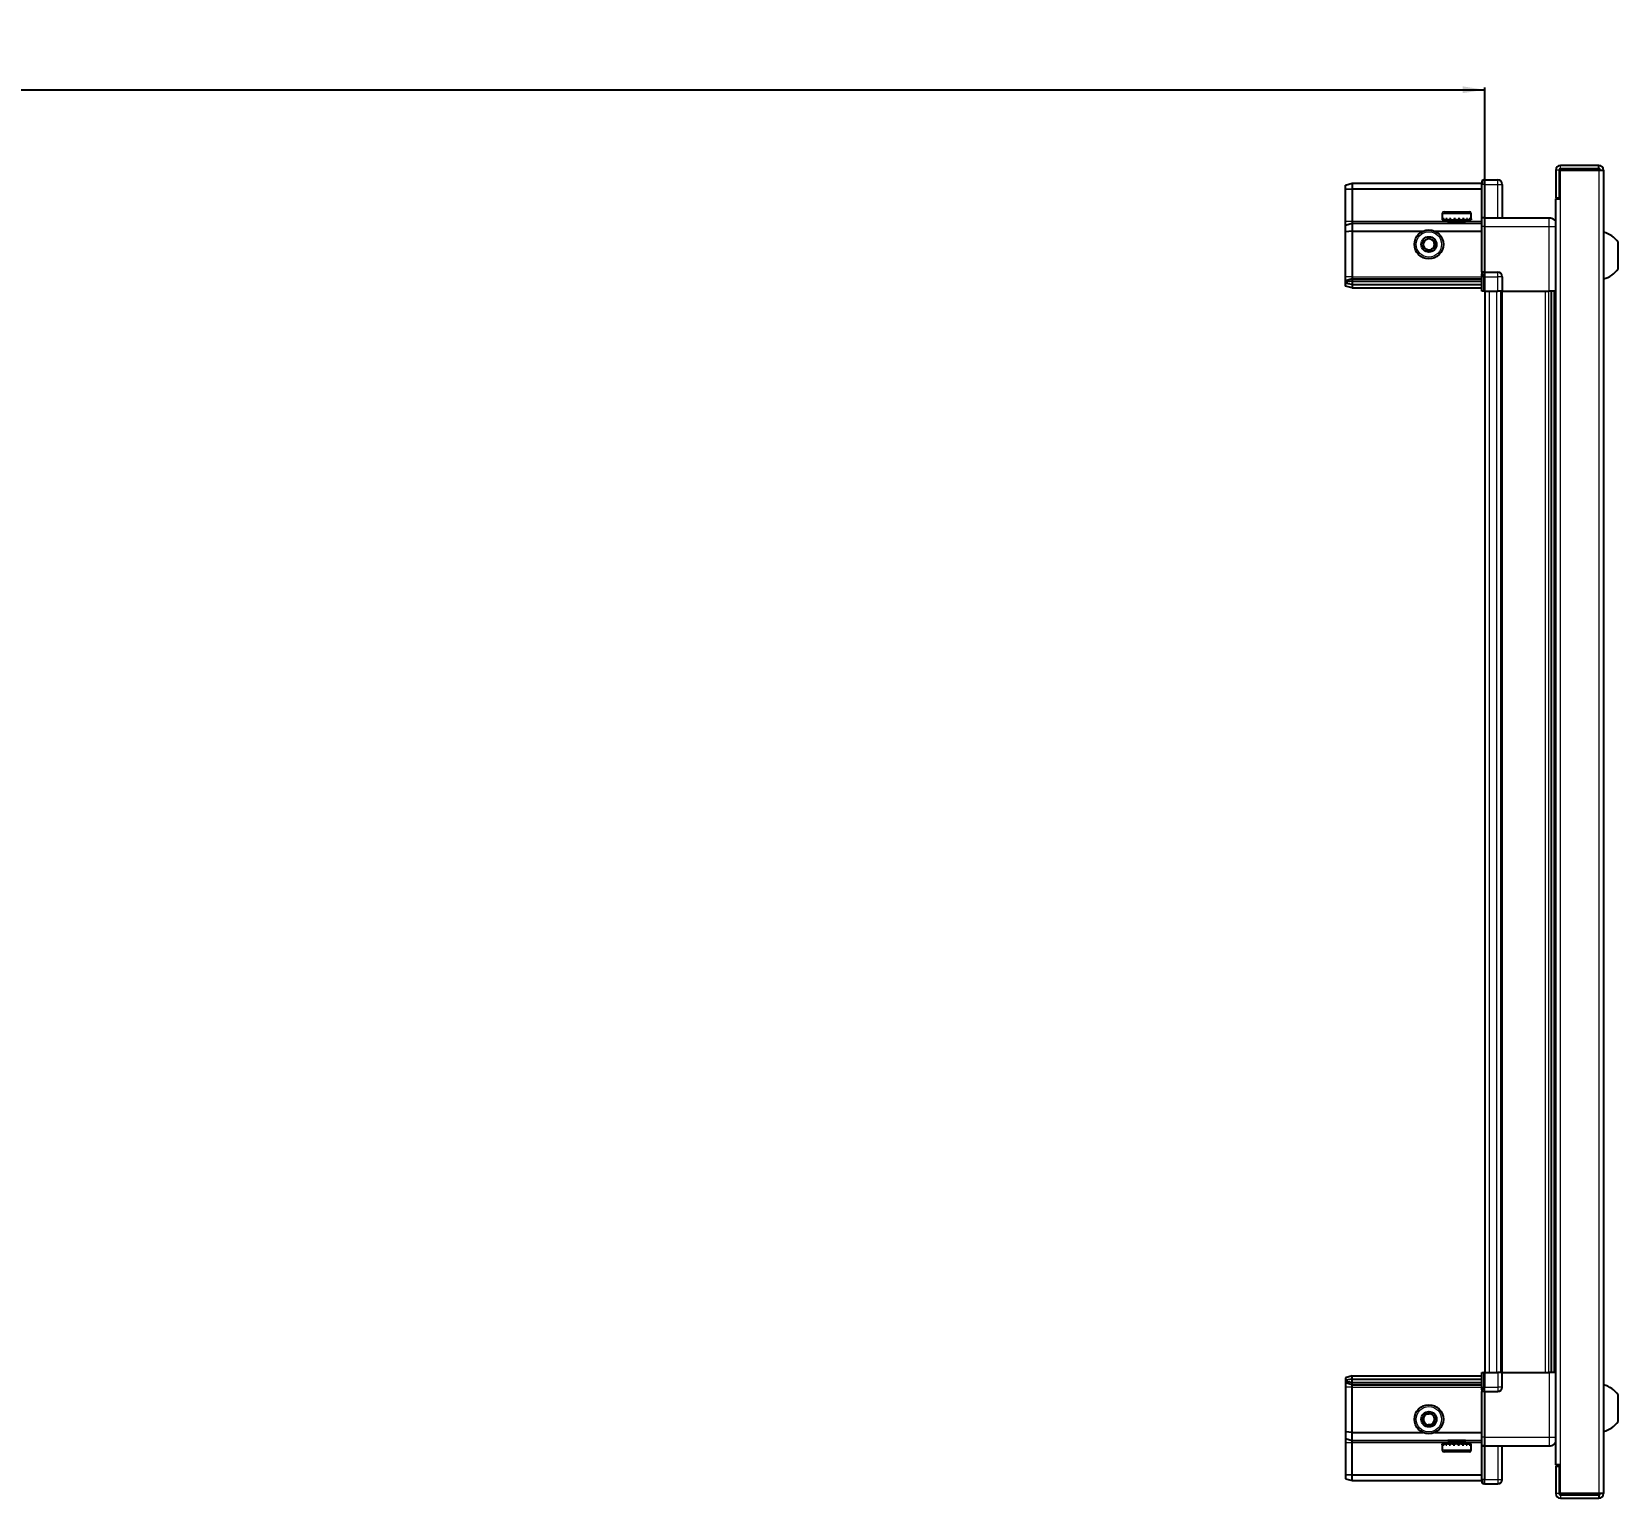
# Model space of a CAD drawing. Header units: millimetres. Extents: x 899 to 4127, y -576 to 1912.
# Drawn here: x 2612 to 3325, y 1194 to 1854 of the extents above; entities that cross this region are included whole.
import ezdxf

# ---------------------------------------------------------------- set-up
doc = ezdxf.new("R2010")
doc.units = ezdxf.units.MM
doc.layers.add('FORMAT', color=7, linetype='Continuous')
doc.styles.add('SLDTEXTSTYLE0', font='TXT', dxfattribs={"width": 0.75})
doc.dimstyles.new('SLDDIMSTYLE0', dxfattribs={"dimtxt": 20, "dimasz": 10, "dimexe": 0, "dimexo": 0.0625, "dimgap": 5, "dimtad": 2, "dimdec": 1, "dimrnd": 1e-09, "dimzin": 12, "dimdsep": 46, "dimtxsty": 'SLDTEXTSTYLE0', "dimsah": 1, "dimcen": 0.09, "dimadec": 0, "dimazin": 3, "dimtfac": 1, "dimtofl": 0, "dimtmove": 0, "dimatfit": 3, "dimfxl": 0, "dimfrac": 2, "dimtolj": 1, "dimtzin": 12, "dimarcsym": 0})

# ---------------------------------------------------------------- blocks, each defined once
blk = doc.blocks.new('_D_4')
at = {"layer": 'FORMAT'}
for p, q in [((1764.9, 1736.94), (1764.9, 1828.43)), ((1764.9, 1827.43), (3264.9, 1827.43)), ((3264.9, 1736.94), (3264.9, 1828.43))]:
    blk.add_line(p, q, dxfattribs=at)
for points in [[(1764.9, 1827.43), (1774.9, 1825.9), (1774.9, 1828.97)], [(3264.9, 1827.43), (3254.9, 1828.97), (3254.9, 1825.9)]]:
    blk.add_solid(points, dxfattribs=at)
at = {"layer": 'FORMAT', "insert": (2485.34, 1853.22), "char_height": 20, "attachment_point": 1, "style": 'SLDTEXTSTYLE0'}
blk.add_mtext('1500', dxfattribs=at)

msp = doc.modelspace()

# ---------------------------------------------------------------- linework, layer by layer
at = {"color": 7, "linetype": 'Continuous', "lineweight": 25}
for p, q in [((3296.75, 1791.33), (3296.75, 1778.93)), ((3298.25, 1791.33), (3298.25, 1778.93)), ((3298.75, 1778.43), (3298.75, 1791.33)), ((3298.75, 1791.33), (3316.15, 1791.33)), ((3316.15, 1793.43), (3298.85, 1793.43)), ((3316.15, 1791.93), (3298.85, 1791.93)), ((3316.15, 1791.93), (3316.15, 1793.43)), ((3316.15, 1791.33), (3318.25, 1791.33)), ((3318.25, 1791.33), (3318.25, 1196.53)), ((3202.25, 1784.63), (3205.25, 1785.43)), ((3202.25, 1782.78), (3202.25, 1784.63)), ((3202.25, 1782.78), (3205.25, 1782.93)), ((3202.25, 1768.43), (3202.25, 1782.78)), ((3205.25, 1785.43), (3205.25, 1782.93)), ((3205.25, 1785.43), (3263.55, 1785.43)), ((3205.25, 1782.93), (3205.25, 1768.43)), ((3205.25, 1782.93), (3263.55, 1782.93)), ((3264.41, 1786.93), (3263.55, 1786.43)), ((3264.41, 1786.93), (3263.55, 1786.43)), ((3263.55, 1786.43), (3263.55, 1784.93)), ((3263.55, 1770.13), (3263.55, 1784.93)), ((3264.75, 1786.93), (3264.41, 1786.93)), ((3264.75, 1786.93), (3264.41, 1786.93)), ((3264.75, 1784.93), (3264.75, 1786.93)), ((3264.75, 1786.93), (3264.75, 1786.93)), ((3264.75, 1786.93), (3270.75, 1786.93)), ((3264.75, 1784.93), (3264.75, 1770.13)), ((3272.75, 1784.93), (3272.75, 1769.93)), ((3296.65, 1778.43), (3296.65, 1209.43)), ((3296.65, 1778.43), (3298.75, 1778.43)), ((3296.75, 1778.93), (3298.25, 1778.93)), ((3202.25, 1766.63), (3202.25, 1768.43)), ((3205.25, 1768.43), (3205.25, 1767.43)), ((3245.75, 1771.83), (3245.75, 1768.93)), ((3245.75, 1768.93), (3245.79, 1768.93)), ((3245.91, 1769.43), (3245.79, 1769.43)), ((3245.79, 1769.43), (3245.79, 1768.93)), ((3245.79, 1768.93), (3245.91, 1768.93)), ((3245.91, 1769.43), (3245.91, 1768.93)), ((3245.91, 1768.93), (3246.32, 1768.93)), ((3246.66, 1769.43), (3246.32, 1769.43)), ((3246.32, 1769.43), (3246.32, 1768.93)), ((3246.32, 1768.93), (3246.66, 1768.93)), ((3246.55, 1772.63), (3257.95, 1772.63)), ((3246.66, 1769.43), (3246.66, 1768.93)), ((3246.66, 1768.93), (3247.43, 1768.93)), ((3247.95, 1769.43), (3247.43, 1769.43)), ((3247.43, 1769.43), (3247.43, 1768.93)), ((3247.43, 1768.93), (3247.95, 1768.93)), ((3247.85, 1768.93), (3247.85, 1768.83)), ((3247.85, 1768.83), (3256.65, 1768.83)), ((3247.95, 1769.43), (3247.95, 1768.93)), ((3247.95, 1768.93), (3249.01, 1768.93)), ((3248.25, 1768.43), (3248.94, 1767.95)), ((3248.25, 1768.43), (3256.25, 1768.43)), ((3249.67, 1769.43), (3249.01, 1769.43)), ((3249.01, 1769.43), (3249.01, 1768.93)), ((3249.01, 1768.93), (3249.67, 1768.93)), ((3249.67, 1769.43), (3249.67, 1768.93)), ((3249.67, 1768.93), (3250.91, 1768.93)), ((3251.64, 1769.43), (3250.91, 1769.43)), ((3250.91, 1769.43), (3250.91, 1768.93)), ((3250.91, 1768.93), (3251.34, 1768.93)), ((3251.34, 1769.43), (3251.34, 1768.93)), ((3251.64, 1769.43), (3251.64, 1768.93)), ((3251.64, 1768.93), (3252.94, 1768.93)), ((3253.67, 1769.43), (3252.94, 1769.43)), ((3252.94, 1769.43), (3252.94, 1768.93)), ((3253.21, 1769.43), (3253.21, 1768.93)), ((3253.21, 1768.93), (3253.67, 1768.93)), ((3253.67, 1769.43), (3253.67, 1768.93)), ((3253.67, 1768.93), (3254.9, 1768.93)), ((3255.56, 1769.43), (3254.9, 1769.43)), ((3254.9, 1769.43), (3254.9, 1768.93)), ((3254.9, 1768.93), (3255.56, 1768.93)), ((3255.56, 1769.43), (3255.56, 1768.93)), ((3255.56, 1768.93), (3256.61, 1768.93)), ((3255.56, 1767.95), (3256.25, 1768.43)), ((3257.13, 1769.43), (3256.61, 1769.43)), ((3256.61, 1769.43), (3256.61, 1768.93)), ((3256.61, 1768.93), (3257.13, 1768.93)), ((3256.65, 1768.83), (3256.65, 1768.93)), ((3257.13, 1769.43), (3257.13, 1768.93)), ((3257.13, 1768.93), (3257.88, 1768.93)), ((3258.22, 1769.43), (3257.88, 1769.43)), ((3257.88, 1769.43), (3257.88, 1768.93)), ((3257.88, 1768.93), (3258.22, 1768.93)), ((3258.22, 1769.43), (3258.22, 1768.93)), ((3258.22, 1768.93), (3258.61, 1768.93)), ((3258.72, 1769.43), (3258.61, 1769.43)), ((3258.61, 1769.43), (3258.61, 1768.93)), ((3258.61, 1768.93), (3258.72, 1768.93)), ((3258.72, 1769.43), (3258.72, 1768.93)), ((3258.72, 1768.93), (3258.75, 1768.93)), ((3258.75, 1768.93), (3258.75, 1771.83)), ((3263.55, 1769.93), (3263.55, 1770.13)), ((3264.75, 1769.93), (3263.55, 1769.93)), ((3263.55, 1765.93), (3263.55, 1769.93)), ((3264.75, 1770.13), (3264.75, 1769.93)), ((3264.75, 1769.93), (3264.75, 1765.93)), ((3264.75, 1769.93), (3293.75, 1769.93)), ((3202.25, 1766.63), (3205.25, 1767.43)), ((3202.25, 1763.6), (3202.25, 1766.63)), ((3205.25, 1763.93), (3202.25, 1763.6)), ((3202.25, 1743.43), (3202.25, 1763.6)), ((3205.25, 1767.43), (3205.25, 1763.93)), ((3205.25, 1767.43), (3263.55, 1767.43)), ((3205.25, 1763.93), (3205.25, 1743.43)), ((3205.25, 1763.93), (3237.25, 1763.93)), ((3242.25, 1763.93), (3263.55, 1763.93)), ((3248.94, 1767.95), (3248.25, 1767.47)), ((3248.25, 1767.47), (3248.25, 1767.43)), ((3248.25, 1767.47), (3256.25, 1767.47)), ((3248.94, 1767.95), (3255.56, 1767.95)), ((3256.25, 1767.47), (3255.56, 1767.95)), ((3256.25, 1767.43), (3256.25, 1767.47)), ((3263.55, 1745.63), (3263.55, 1765.93)), ((3264.75, 1765.93), (3264.75, 1745.63)), ((3324.85, 1746.93), (3324.85, 1758.93)), ((3202.25, 1741.63), (3202.25, 1743.43)), ((3205.25, 1742.43), (3202.25, 1741.63)), ((3202.25, 1740.89), (3202.25, 1741.63)), ((3205.25, 1741.43), (3202.25, 1740.89)), ((3202.25, 1740.39), (3202.25, 1740.89)), ((3202.25, 1739.24), (3202.25, 1740.39)), ((3205.25, 1739.93), (3202.25, 1740.39)), ((3205.25, 1743.43), (3205.25, 1742.43)), ((3205.25, 1742.43), (3205.25, 1741.43)), ((3205.25, 1742.43), (3263.55, 1742.43)), ((3205.25, 1741.43), (3263.55, 1741.43)), ((3205.25, 1741.43), (3205.25, 1739.93)), ((3205.25, 1739.93), (3205.25, 1738.43)), ((3205.25, 1739.93), (3263.55, 1739.93)), ((3263.55, 1745.43), (3263.55, 1745.63)), ((3264.75, 1745.43), (3263.55, 1745.43)), ((3263.55, 1745.43), (3263.55, 1744.76)), ((3263.55, 1736.93), (3263.55, 1744.76)), ((3264.41, 1743.43), (3264.41, 1736.93)), ((3264.75, 1745.63), (3264.75, 1745.43)), ((3264.75, 1743.43), (3264.75, 1745.43)), ((3264.75, 1745.43), (3270.75, 1745.43)), ((3264.75, 1743.43), (3264.75, 1745.43)), ((3264.75, 1743.43), (3264.75, 1736.93)), ((3272.75, 1743.43), (3272.75, 1736.93)), ((3205.25, 1738.43), (3202.25, 1739.24)), ((3205.25, 1738.43), (3263.55, 1738.43)), ((3264.41, 1736.93), (3263.55, 1736.93)), ((3264.75, 1736.93), (3264.41, 1736.93)), ((3264.75, 1736.93), (3270.75, 1736.93)), ((3264.9, 1736.93), (3264.9, 1250.93)), ((3272.75, 1736.93), (3270.75, 1736.93)), ((3272.1, 1736.93), (3272.1, 1250.93)), ((3272.75, 1736.93), (3293.75, 1736.93)), ((3294.77, 1250.93), (3294.77, 1736.93)), ((3294.81, 1250.93), (3294.81, 1736.93)), ((3296.6, 1736.93), (3296.6, 1250.93)), ((3205.25, 1249.43), (3202.25, 1248.63)), ((3202.25, 1248.63), (3202.25, 1247.48)), ((3205.25, 1247.93), (3202.25, 1247.48)), ((3205.25, 1247.93), (3205.25, 1249.43)), ((3205.25, 1249.43), (3263.55, 1249.43)), ((3205.25, 1247.93), (3263.55, 1247.93)), ((3205.25, 1246.43), (3205.25, 1247.93)), ((3263.55, 1243.11), (3263.55, 1250.93)), ((3263.55, 1250.93), (3264.41, 1250.93)), ((3264.41, 1250.93), (3264.41, 1250.93)), ((3264.41, 1250.93), (3264.41, 1244.43)), ((3264.75, 1250.93), (3264.41, 1250.93)), ((3264.75, 1250.93), (3264.75, 1244.43)), ((3264.75, 1250.93), (3264.75, 1250.93)), ((3264.75, 1250.93), (3264.75, 1244.43)), ((3264.75, 1250.93), (3270.75, 1250.93)), ((3272.75, 1250.93), (3270.75, 1250.93)), ((3272.75, 1244.43), (3272.75, 1250.93)), ((3272.75, 1250.93), (3293.75, 1250.93)), ((3202.25, 1247.48), (3202.25, 1246.98)), ((3205.25, 1246.43), (3202.25, 1246.98)), ((3202.25, 1246.98), (3202.25, 1246.24)), ((3205.25, 1245.43), (3202.25, 1246.24)), ((3202.25, 1246.24), (3202.25, 1244.43)), ((3202.25, 1244.43), (3202.25, 1224.27)), ((3205.25, 1246.43), (3263.55, 1246.43)), ((3205.25, 1245.43), (3205.25, 1246.43)), ((3205.25, 1245.43), (3263.55, 1245.43)), ((3205.25, 1244.43), (3205.25, 1245.43)), ((3205.25, 1223.93), (3205.25, 1244.43)), ((3263.55, 1243.11), (3263.55, 1242.43)), ((3264.75, 1242.43), (3263.55, 1242.43)), ((3263.55, 1242.23), (3263.55, 1242.43)), ((3263.55, 1221.93), (3263.55, 1242.23)), ((3264.75, 1242.43), (3264.75, 1244.43)), ((3264.75, 1242.43), (3264.75, 1242.23)), ((3264.75, 1242.43), (3270.75, 1242.43)), ((3264.75, 1242.23), (3264.75, 1221.93)), ((3324.85, 1228.93), (3324.85, 1240.93)), ((3205.25, 1223.93), (3202.25, 1224.27)), ((3202.25, 1224.27), (3202.25, 1221.24)), ((3202.25, 1221.24), (3205.25, 1220.43)), ((3202.25, 1221.24), (3202.25, 1219.43)), ((3202.25, 1219.43), (3202.25, 1205.09)), ((3205.25, 1223.93), (3237.25, 1223.93)), ((3205.25, 1220.43), (3205.25, 1223.93)), ((3205.25, 1220.43), (3263.55, 1220.43)), ((3205.25, 1219.43), (3205.25, 1220.43)), ((3205.25, 1204.93), (3205.25, 1219.43)), ((3242.25, 1223.93), (3263.55, 1223.93)), ((3248.25, 1220.43), (3248.25, 1220.4)), ((3248.25, 1220.4), (3248.94, 1219.92)), ((3256.25, 1220.4), (3248.25, 1220.4)), ((3248.94, 1219.92), (3248.25, 1219.43)), ((3256.25, 1219.43), (3248.25, 1219.43)), ((3255.56, 1219.92), (3248.94, 1219.92)), ((3255.56, 1219.92), (3256.25, 1220.4)), ((3256.25, 1219.43), (3255.56, 1219.92)), ((3256.25, 1220.4), (3256.25, 1220.43)), ((3263.55, 1217.93), (3263.55, 1221.93)), ((3264.75, 1221.93), (3264.75, 1217.93)), ((3245.75, 1218.93), (3245.75, 1216.03)), ((3245.77, 1218.93), (3245.75, 1218.93)), ((3245.77, 1218.43), (3245.77, 1218.93)), ((3245.86, 1218.93), (3245.77, 1218.93)), ((3245.77, 1218.43), (3245.86, 1218.43)), ((3245.86, 1218.43), (3245.86, 1218.93)), ((3246.24, 1218.93), (3245.86, 1218.93)), ((3246.24, 1218.43), (3246.24, 1218.93)), ((3246.56, 1218.93), (3246.24, 1218.93)), ((3246.24, 1218.43), (3246.56, 1218.43)), ((3257.95, 1215.23), (3246.55, 1215.23)), ((3246.56, 1218.43), (3246.56, 1218.93)), ((3247.29, 1218.93), (3246.56, 1218.93)), ((3247.29, 1218.43), (3247.29, 1218.93)), ((3247.8, 1218.93), (3247.29, 1218.93)), ((3247.29, 1218.43), (3247.8, 1218.43)), ((3247.8, 1218.43), (3247.8, 1218.93)), ((3248.84, 1218.93), (3247.8, 1218.93)), ((3247.85, 1219.03), (3247.85, 1218.93)), ((3256.65, 1219.03), (3247.85, 1219.03)), ((3248.84, 1218.43), (3248.84, 1218.93)), ((3249.49, 1218.93), (3248.84, 1218.93)), ((3248.84, 1218.43), (3249.49, 1218.43)), ((3249.49, 1218.43), (3249.49, 1218.93)), ((3250.71, 1218.93), (3249.49, 1218.93)), ((3250.71, 1218.43), (3250.71, 1218.93)), ((3251.21, 1218.93), (3250.71, 1218.93)), ((3250.71, 1218.43), (3251.44, 1218.43)), ((3251.21, 1218.43), (3251.21, 1218.93)), ((3251.44, 1218.43), (3251.44, 1218.93)), ((3252.74, 1218.93), (3251.44, 1218.93)), ((3252.74, 1218.43), (3252.74, 1218.93)), ((3252.74, 1218.43), (3253.47, 1218.43)), ((3253.08, 1218.43), (3253.08, 1218.93)), ((3253.47, 1218.93), (3253.08, 1218.93)), ((3253.47, 1218.43), (3253.47, 1218.93)), ((3254.72, 1218.93), (3253.47, 1218.93)), ((3254.72, 1218.43), (3254.72, 1218.93)), ((3255.39, 1218.93), (3254.72, 1218.93)), ((3254.72, 1218.43), (3255.39, 1218.43)), ((3255.39, 1218.43), (3255.39, 1218.93)), ((3256.46, 1218.93), (3255.39, 1218.93)), ((3256.46, 1218.43), (3256.46, 1218.93)), ((3256.99, 1218.93), (3256.46, 1218.93)), ((3256.46, 1218.43), (3256.99, 1218.43)), ((3256.65, 1218.93), (3256.65, 1219.03)), ((3256.99, 1218.43), (3256.99, 1218.93)), ((3257.78, 1218.93), (3256.99, 1218.93)), ((3257.78, 1218.43), (3257.78, 1218.93)), ((3258.13, 1218.93), (3257.78, 1218.93)), ((3257.78, 1218.43), (3258.13, 1218.43)), ((3258.13, 1218.43), (3258.13, 1218.93)), ((3258.56, 1218.93), (3258.13, 1218.93)), ((3258.56, 1218.43), (3258.56, 1218.93)), ((3258.7, 1218.93), (3258.56, 1218.93)), ((3258.56, 1218.43), (3258.7, 1218.43)), ((3258.7, 1218.43), (3258.7, 1218.93)), ((3258.75, 1218.93), (3258.7, 1218.93)), ((3258.75, 1216.03), (3258.75, 1218.93)), ((3264.75, 1217.93), (3263.55, 1217.93)), ((3263.55, 1217.73), (3263.55, 1217.93)), ((3263.55, 1202.93), (3263.55, 1217.73)), ((3264.75, 1217.93), (3264.75, 1217.73)), ((3264.75, 1217.93), (3293.75, 1217.93)), ((3264.75, 1217.73), (3264.75, 1202.93)), ((3264.75, 1217.73), (3264.75, 1202.93)), ((3272.75, 1202.93), (3272.75, 1217.93)), ((3202.25, 1205.09), (3205.25, 1204.93)), ((3202.25, 1205.09), (3202.25, 1203.24)), ((3205.25, 1204.93), (3263.55, 1204.93)), ((3205.25, 1202.43), (3205.25, 1204.93)), ((3298.75, 1209.43), (3296.65, 1209.43)), ((3296.75, 1208.93), (3296.75, 1196.53)), ((3296.75, 1208.93), (3298.25, 1208.93)), ((3298.25, 1208.93), (3298.25, 1196.53)), ((3298.75, 1196.53), (3298.75, 1209.43)), ((3202.25, 1203.24), (3205.25, 1202.43)), ((3205.25, 1202.43), (3263.55, 1202.43)), ((3263.55, 1202.93), (3263.55, 1201.43)), ((3263.55, 1201.43), (3264.41, 1200.93)), ((3264.75, 1200.93), (3264.41, 1200.93)), ((3264.75, 1200.93), (3264.75, 1202.93)), ((3264.75, 1200.93), (3270.75, 1200.93)), ((3316.15, 1196.53), (3298.75, 1196.53)), ((3298.85, 1195.93), (3316.15, 1195.93)), ((3298.85, 1194.43), (3316.15, 1194.43)), ((3318.25, 1196.53), (3316.15, 1196.53)), ((3316.15, 1195.93), (3316.15, 1194.43))]:
    msp.add_line(p, q, dxfattribs=at)
at = {"color": 8, "linetype": 'Continuous', "lineweight": 18}
for p, q in [((3298.25, 1791.33), (3296.75, 1791.33)), ((3298.85, 1791.93), (3298.85, 1793.43)), ((3316.15, 1791.33), (3316.15, 1196.53)), ((3264.75, 1784.93), (3263.55, 1784.93)), ((3264.75, 1784.93), (3270.75, 1784.93)), ((3270.75, 1784.93), (3270.75, 1786.93)), ((3270.75, 1784.93), (3272.75, 1784.93)), ((3270.75, 1769.93), (3270.75, 1784.93)), ((3298.75, 1778.43), (3298.75, 1209.43)), ((3202.25, 1768.43), (3205.25, 1768.43)), ((3205.25, 1768.43), (3248.25, 1768.43)), ((3245.75, 1771.83), (3258.75, 1771.83)), ((3256.25, 1768.43), (3263.55, 1768.43)), ((3263.55, 1770.13), (3264.75, 1770.13)), ((3264.75, 1765.93), (3263.55, 1765.93)), ((3264.75, 1765.93), (3293.75, 1765.93)), ((3293.75, 1736.93), (3293.75, 1765.93)), ((3205.25, 1743.43), (3202.25, 1743.43)), ((3205.25, 1743.43), (3263.55, 1743.43)), ((3263.55, 1745.63), (3264.75, 1745.63)), ((3264.75, 1743.43), (3264.41, 1743.43)), ((3264.75, 1743.43), (3270.75, 1743.43)), ((3270.75, 1743.43), (3270.75, 1745.43)), ((3270.75, 1736.93), (3270.75, 1743.43)), ((3272.75, 1743.43), (3270.75, 1743.43)), ((3266.9, 1736.93), (3266.9, 1250.93)), ((3270.1, 1736.93), (3270.1, 1250.93)), ((3272.75, 1736.93), (3272.75, 1250.93)), ((3292.15, 1250.93), (3292.15, 1736.93)), ((3293.56, 1736.93), (3293.56, 1250.93)), ((3296.01, 1250.93), (3296.01, 1736.93)), ((3264.75, 1250.93), (3264.41, 1250.93)), ((3270.75, 1250.93), (3270.75, 1244.43)), ((3293.75, 1250.93), (3293.75, 1221.93)), ((3205.25, 1244.43), (3202.25, 1244.43)), ((3205.25, 1244.43), (3263.55, 1244.43)), ((3264.75, 1242.23), (3263.55, 1242.23)), ((3264.75, 1244.43), (3264.41, 1244.43)), ((3264.75, 1244.43), (3270.75, 1244.43)), ((3272.75, 1244.43), (3270.75, 1244.43)), ((3270.75, 1244.43), (3270.75, 1242.43)), ((3202.25, 1219.43), (3205.25, 1219.43)), ((3205.25, 1219.43), (3248.25, 1219.43)), ((3256.25, 1219.43), (3263.55, 1219.43)), ((3264.75, 1221.93), (3263.55, 1221.93)), ((3264.75, 1221.93), (3293.75, 1221.93)), ((3258.75, 1216.03), (3245.75, 1216.03)), ((3264.75, 1217.73), (3263.55, 1217.73)), ((3270.75, 1217.93), (3270.75, 1202.93)), ((3264.75, 1202.93), (3263.55, 1202.93)), ((3264.75, 1202.93), (3270.75, 1202.93)), ((3270.75, 1202.93), (3272.75, 1202.93)), ((3270.75, 1202.93), (3270.75, 1200.93)), ((3298.25, 1196.53), (3296.75, 1196.53)), ((3298.85, 1195.93), (3298.85, 1194.43))]:
    msp.add_line(p, q, dxfattribs=at)
at = {"color": 7, "linetype": 'Continuous', "lineweight": 25}
for centre, radius in [((3239.75, 1757.93), 6.5), ((3239.75, 1757.93), 3.46), ((3239.75, 1229.93), 6.5), ((3239.75, 1229.93), 3.46)]:
    msp.add_circle(centre, radius, dxfattribs=at)
at = {"color": 8, "linetype": 'Continuous', "lineweight": 18}
for centre in [(3239.75, 1757.93), (3239.75, 1229.93)]:
    msp.add_circle(centre, 5.7, dxfattribs=at)
at = {"color": 7, "linetype": 'Continuous', "lineweight": 25}
for centre, radius, start, end in [((3298.85, 1791.33), 2.1, 90, 180), ((3298.85, 1791.33), 0.6, 90, 180), ((3316.15, 1791.33), 2.1, 0, 90), ((3316.15, 1791.33), 0.6, 0, 90), ((3270.75, 1784.93), 2, 0, 90), ((3246.55, 1771.83), 0.8, 90, 180), ((3247.85, 1768.43), 0.4, 0, 90), ((3256.65, 1768.43), 0.4, 90, 180), ((3257.95, 1771.83), 0.8, 0, 90), ((3315.22, 1751.91), 11.91, 36.1266, 75.29965), ((3239.75, 1757.93), 2.5, 120.74103, 180.74103), ((3239.75, 1757.93), 2.5, 180.74103, 240.74103), ((3239.75, 1757.93), 2.5, 60.74103, 120.74103), ((3239.75, 1757.93), 2.5, 240.74103, 300.74103), ((3239.75, 1757.93), 2.5, 0.74103, 60.74103), ((3239.75, 1757.93), 2.5, 300.74103, 0.74103), ((3315.22, 1753.96), 11.91, 284.70035, 323.8734), ((3270.75, 1743.43), 2, 0, 90), ((3270.75, 1244.43), 2, 270, 0), ((3315.22, 1233.91), 11.91, 36.1266, 75.29965), ((3239.75, 1229.93), 2.5, 155.91157, 215.91157), ((3239.75, 1229.93), 2.5, 95.91157, 155.91157), ((3239.75, 1229.93), 2.5, 215.91157, 275.91157), ((3239.75, 1229.93), 2.5, 35.91157, 95.91157), ((3239.75, 1229.93), 2.5, 275.91157, 335.91157), ((3239.75, 1229.93), 2.5, 335.91157, 35.91157), ((3315.22, 1235.96), 11.91, 284.70035, 323.8734), ((3247.85, 1219.43), 0.4, 270, 360), ((3256.65, 1219.43), 0.4, 180, 270), ((3246.55, 1216.03), 0.8, 180, 270), ((3257.95, 1216.03), 0.8, 270, 360), ((3270.75, 1202.93), 2, 270, 0), ((3298.85, 1196.53), 2.1, 180, 270), ((3298.85, 1196.53), 0.6, 180, 270), ((3316.15, 1196.53), 2.1, 270, 0), ((3316.15, 1196.53), 0.6, 270, 0)]:
    msp.add_arc(centre, radius, start, end, dxfattribs=at)
for centre, start_param, end_param in [((3260.95, 1743.43), 0, 0.722734), ((3260.95, 1244.43), 5.560451, 6.283185)]:
    msp.add_ellipse(centre, major_axis=(3.46, 0), ratio=0.57735, start_param=start_param, end_param=end_param, dxfattribs=at)
for points, knots in [([(3293.75, 1769.93), (3294.19, 1769.89), (3294.87, 1769.82), (3295.68, 1769.38), (3296.23, 1768.94), (3296.51, 1768.57), (3296.65, 1768.39)], [0, 0, 0, 0, 0.3842982, 0.5911726, 0.8024372, 1, 1, 1, 1]), ([(3237.23, 1759.34), (3237.67, 1759.61), (3238.5, 1760.1), (3239.33, 1760.59), (3239.71, 1760.82)], [0, 0, 0, 0, 0.5346859, 1, 1, 1, 1]), ([(3237.27, 1756.46), (3237.27, 1756.58), (3237.26, 1757.18), (3237.24, 1758.18), (3237.23, 1759), (3237.23, 1759.34)], [0, 0, 0, 0, 0.133125, 0.637099, 1, 1, 1, 1]), ([(3239.79, 1755.05), (3239.34, 1755.3), (3238.49, 1755.77), (3237.66, 1756.24), (3237.27, 1756.46)], [0, 0, 0, 0, 0.534686, 1, 1, 1, 1]), ([(3239.71, 1760.82), (3240.16, 1760.57), (3241, 1760.1), (3241.84, 1759.63), (3242.23, 1759.41)], [0, 0, 0, 0, 0.534686, 1, 1, 1, 1]), ([(3242.27, 1756.52), (3241.82, 1756.26), (3240.99, 1755.77), (3240.17, 1755.28), (3239.79, 1755.05)], [0, 0, 0, 0, 0.534686, 1, 1, 1, 1]), ([(3242.23, 1759.41), (3242.23, 1759.06), (3242.24, 1758.24), (3242.26, 1757.25), (3242.27, 1756.65), (3242.27, 1756.52)], [0, 0, 0, 0, 0.362901, 0.866875, 1, 1, 1, 1]), ([(3296.6, 1736.93), (3296.56, 1736.93), (3296.34, 1736.93), (3295.62, 1736.93), (3294.66, 1736.93), (3294.01, 1736.93), (3293.75, 1736.93)], [0, 0, 0, 0, 0.071707, 0.420979, 0.770251, 1, 1, 1, 1]), ([(3296.6, 1250.93), (3296.56, 1250.93), (3296.34, 1250.93), (3295.62, 1250.93), (3294.66, 1250.93), (3294.01, 1250.93), (3293.75, 1250.93)], [0, 0, 0, 0, 0.071707, 0.420979, 0.770251, 1, 1, 1, 1]), ([(3236.88, 1229.64), (3237.09, 1230.11), (3237.48, 1230.99), (3237.87, 1231.86), (3238.06, 1232.27)], [0, 0, 0, 0, 0.534686, 1, 1, 1, 1]), ([(3238.57, 1227.3), (3238.27, 1227.72), (3237.7, 1228.5), (3237.14, 1229.27), (3236.88, 1229.64)], [0, 0, 0, 0, 0.534686, 1, 1, 1, 1]), ([(3238.06, 1232.27), (3238.4, 1232.31), (3239.22, 1232.39), (3240.21, 1232.49), (3240.8, 1232.56), (3240.93, 1232.57)], [0, 0, 0, 0, 0.362901, 0.866875, 1, 1, 1, 1]), ([(3241.44, 1227.6), (3241.32, 1227.58), (3240.72, 1227.52), (3239.73, 1227.42), (3238.91, 1227.33), (3238.57, 1227.3)], [0, 0, 0, 0, 0.1331247, 0.6370994, 1, 1, 1, 1]), ([(3240.93, 1232.57), (3241.23, 1232.15), (3241.79, 1231.37), (3242.36, 1230.59), (3242.62, 1230.23)], [0, 0, 0, 0, 0.534686, 1, 1, 1, 1]), ([(3242.62, 1230.23), (3242.41, 1229.76), (3242.02, 1228.88), (3241.62, 1228), (3241.44, 1227.6)], [0, 0, 0, 0, 0.534686, 1, 1, 1, 1]), ([(3293.75, 1217.93), (3294.19, 1217.98), (3294.87, 1218.05), (3295.68, 1218.49), (3296.23, 1218.93), (3296.51, 1219.3), (3296.65, 1219.48)], [0, 0, 0, 0, 0.384298, 0.591173, 0.802437, 1, 1, 1, 1])]:
    msp.add_open_spline(points, degree=3, knots=knots, dxfattribs=at)
at = {"color": 8, "linetype": 'Continuous', "lineweight": 18}
for points in [[(3293.75, 1765.93), (3293.75, 1766.46), (3293.75, 1767.51), (3293.75, 1768.83), (3293.75, 1769.75), (3293.75, 1769.87), (3293.75, 1769.93)], [(3293.75, 1221.93), (3293.75, 1221.41), (3293.75, 1220.36), (3293.75, 1219.04), (3293.75, 1218.11), (3293.75, 1217.99), (3293.75, 1217.93)]]:
    msp.add_open_spline(points, degree=3, dxfattribs=at)
for points in [[(3293.75, 1765.93), (3294.19, 1765.93), (3294.87, 1765.93), (3295.68, 1765.93), (3296.23, 1765.93), (3296.51, 1765.93), (3296.65, 1765.93)], [(3293.75, 1221.93), (3294.19, 1221.93), (3294.87, 1221.93), (3295.68, 1221.93), (3296.23, 1221.93), (3296.51, 1221.93), (3296.65, 1221.93)]]:
    msp.add_open_spline(points, degree=3, knots=[0, 0, 0, 0, 0.384298, 0.591173, 0.802437, 1, 1, 1, 1], dxfattribs=at)

# ---------------------------------------------------------------- dimensions: what is measured, and where the dimension line sits
at = {"layer": 'FORMAT'}
dim = msp.add_linear_dim(base=(3264.9, 1827.43), p1=(1764.9, 1736.93), p2=(3264.9, 1736.93), angle=0, dimstyle='SLDDIMSTYLE0', dxfattribs=at)
dim.commit()
dim.dimension.update_dxf_attribs({"geometry": '_D_4', "text_midpoint": (2514.9, 1827.43), "dimtype": 160})

doc.saveas('drawing.dxf')
